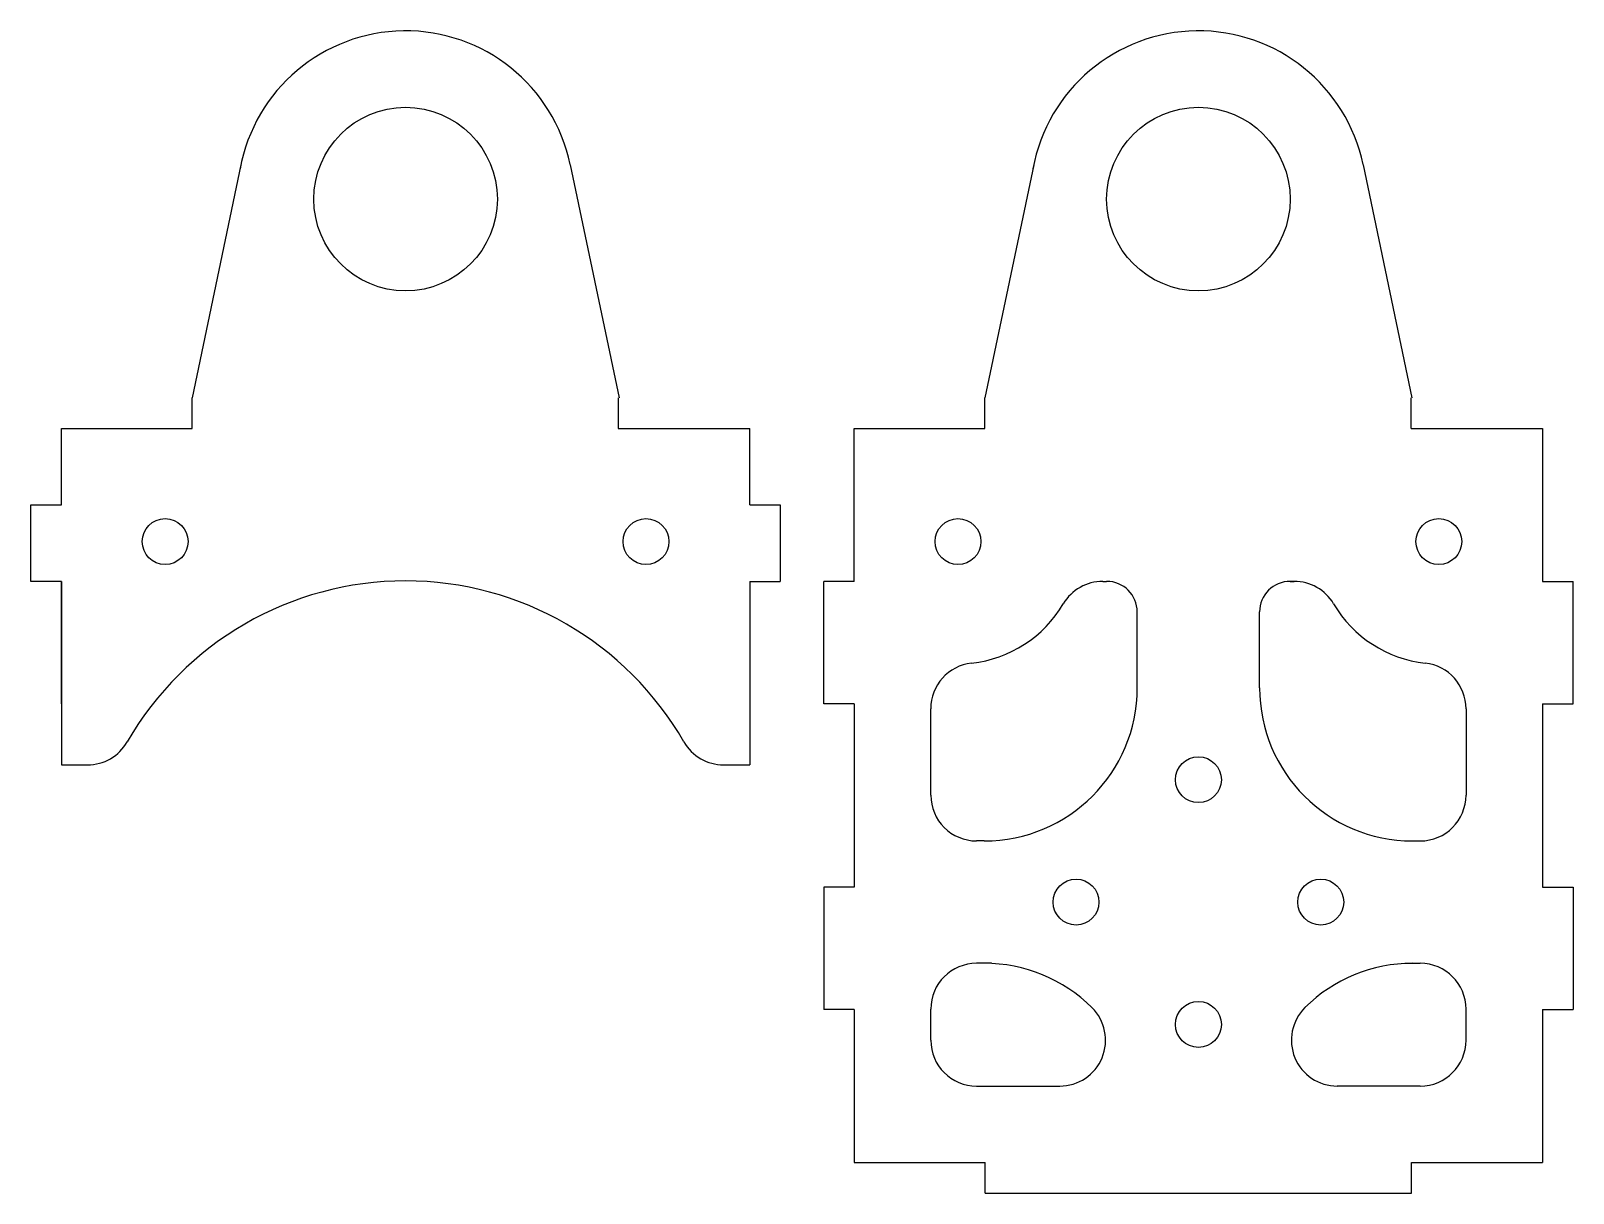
# Model space of a CAD drawing. Header units: millimetres. Extents: x 2213 to 2313, y 1318 to 1394.
import ezdxf

# ---------------------------------------------------------------- set-up
doc = ezdxf.new("R2010")
doc.units = ezdxf.units.MM
doc.layers.add('3mm碳板', color=160, linetype='Continuous')

msp = doc.modelspace()

# ---------------------------------------------------------------- linework, layer by layer
at = {"layer": '3mm碳板'}
for p, q in [((2226.33, 1385.52), (2223.14, 1370.27)), ((2247.86, 1385.52), (2251.06, 1370.27)), ((2278.18, 1385.52), (2274.98, 1370.27)), ((2299.71, 1385.52), (2302.9, 1370.27)), ((2223.14, 1368.27), (2223.14, 1370.27)), ((2251.02, 1368.27), (2251.02, 1370.27)), ((2274.98, 1368.27), (2274.98, 1370.27)), ((2302.86, 1368.27), (2302.86, 1370.27)), ((2214.6, 1368.28), (2223.14, 1368.28)), ((2214.6, 1363.28), (2214.6, 1368.28)), ((2214.6, 1368.28), (2223.14, 1368.28)), ((2223.14, 1368.28), (2223.14, 1368.27)), ((2251.01, 1368.28), (2259.6, 1368.28)), ((2251.01, 1368.28), (2251.02, 1368.27)), ((2259.6, 1363.28), (2259.6, 1368.28)), ((2266.44, 1368.28), (2274.98, 1368.28)), ((2266.44, 1358.28), (2266.44, 1368.28)), ((2266.44, 1368.28), (2274.98, 1368.28)), ((2274.98, 1368.28), (2274.98, 1368.27)), ((2302.86, 1368.28), (2311.44, 1368.28)), ((2302.86, 1368.28), (2302.86, 1368.27)), ((2311.44, 1368.28), (2311.44, 1358.28)), ((2212.6, 1363.28), (2214.6, 1363.28)), ((2212.6, 1358.28), (2212.6, 1363.28)), ((2259.6, 1363.28), (2261.6, 1363.28)), ((2261.6, 1363.28), (2261.6, 1358.28)), ((2214.6, 1358.28), (2212.6, 1358.28)), ((2214.6, 1350.28), (2214.6, 1358.28)), ((2214.6, 1358.28), (2214.6, 1346.28)), ((2259.6, 1358.28), (2261.6, 1358.28)), ((2259.6, 1358.28), (2259.6, 1350.28)), ((2266.44, 1358.28), (2264.44, 1358.28)), ((2264.44, 1350.28), (2264.44, 1358.28)), ((2282.69, 1358.28), (2282.94, 1358.28)), ((2294.94, 1358.28), (2295.2, 1358.28)), ((2295.2, 1358.28), (2294.94, 1358.28)), ((2311.44, 1358.28), (2313.44, 1358.28)), ((2313.44, 1350.28), (2313.44, 1358.28)), ((2284.94, 1351.31), (2284.94, 1356.28)), ((2292.94, 1351.31), (2292.94, 1356.28)), ((2214.6, 1350.28), (2214.6, 1346.28)), ((2259.6, 1350.28), (2259.6, 1346.28)), ((2266.44, 1350.28), (2264.44, 1350.28)), ((2266.44, 1350.28), (2266.44, 1338.28)), ((2271.44, 1344.31), (2271.44, 1349.95)), ((2306.44, 1349.95), (2306.44, 1346.34)), ((2311.44, 1350.28), (2311.44, 1338.28)), ((2311.44, 1350.28), (2313.44, 1350.28)), ((2306.44, 1346.34), (2306.44, 1344.31)), ((2214.6, 1346.28), (2216.3, 1346.28)), ((2257.9, 1346.28), (2259.6, 1346.28)), ((2274.94, 1341.31), (2274.44, 1341.31)), ((2302.46, 1341.31), (2303.44, 1341.31)), ((2266.44, 1338.28), (2264.44, 1338.28)), ((2266.44, 1338.28), (2264.44, 1338.28)), ((2264.44, 1338.28), (2264.44, 1330.28)), ((2311.44, 1338.28), (2313.44, 1338.28)), ((2311.44, 1338.28), (2313.44, 1338.28)), ((2313.44, 1338.28), (2313.44, 1330.28)), ((2275.42, 1333.31), (2274.44, 1333.31)), ((2302.46, 1333.31), (2303.44, 1333.31)), ((2266.44, 1330.28), (2264.44, 1330.28)), ((2266.44, 1330.28), (2266.44, 1320.28)), ((2271.44, 1328.28), (2271.44, 1330.31)), ((2306.44, 1328.28), (2306.44, 1330.31)), ((2311.44, 1330.28), (2311.44, 1320.28)), ((2311.44, 1330.28), (2313.44, 1330.28)), ((2274.44, 1325.28), (2279.87, 1325.28)), ((2303.44, 1325.28), (2298.02, 1325.28)), ((2303.44, 1325.28), (2298.02, 1325.28)), ((2266.44, 1320.28), (2271.79, 1320.28)), ((2271.79, 1320.28), (2275, 1320.28)), ((2275, 1318.28), (2275, 1320.28)), ((2302.88, 1320.28), (2306.1, 1320.28)), ((2302.88, 1318.28), (2302.88, 1320.28)), ((2306.1, 1320.28), (2311.44, 1320.28)), ((2275, 1318.28), (2281.79, 1318.28)), ((2281.79, 1318.28), (2296.1, 1318.28)), ((2296.1, 1318.28), (2302.88, 1318.28))]:
    msp.add_line(p, q, dxfattribs=at)
for centre, radius in [((2237.1, 1383.27), 6), ((2288.94, 1383.27), 6), ((2221.38, 1360.88), 1.5), ((2252.82, 1360.88), 1.5), ((2273.22, 1360.88), 1.5), ((2304.66, 1360.88), 1.5), ((2288.94, 1345.31), 1.5), ((2280.94, 1337.31), 1.5), ((2296.94, 1337.31), 1.5), ((2288.94, 1329.31), 1.5)]:
    msp.add_circle(centre, radius, dxfattribs=at)
for centre, radius, start, end in [((2237.1, 1383.27), 11, 11.8283, 169.6012), ((2288.94, 1383.27), 11, 11.8283, 169.6012), ((2237.1, 1337.31), 21, 29.9227, 150.0773), ((2282.69, 1355.28), 3, 90, 149.3907), ((2282.94, 1356.28), 2, 0, 90), ((2294.94, 1356.28), 2, 90, 180), ((2295.2, 1355.28), 3, 30.6093, 90), ((2273.22, 1360.88), 8, 276.3705, 329.3907), ((2304.66, 1360.88), 8, 210.6093, 263.6295), ((2274.44, 1349.95), 3, 96.3705, 180), ((2303.44, 1349.95), 3, 0, 83.6295), ((2274.94, 1351.31), 10, 270, 0), ((2302.94, 1351.31), 10, 180, 270), ((2216.3, 1349.28), 3, 270, 330.0773), ((2257.9, 1349.28), 3, 209.9227, 270), ((2274.44, 1344.31), 3, 180, 270), ((2303.44, 1344.31), 3, 270, 0), ((2274.44, 1330.31), 3, 90, 180), ((2274.94, 1323.31), 10, 45.2574, 90), ((2302.94, 1323.31), 10, 90, 134.7426), ((2303.44, 1330.31), 3, 0, 90), ((2279.87, 1328.28), 3, 270, 45.2574), ((2298.02, 1328.28), 3, 134.7426, 270), ((2274.44, 1328.28), 3, 180, 270), ((2303.44, 1328.28), 3, 270, 0), ((2303.44, 1328.28), 3, 270, 0)]:
    msp.add_arc(centre, radius, start, end, dxfattribs=at)

doc.saveas('drawing.dxf')
